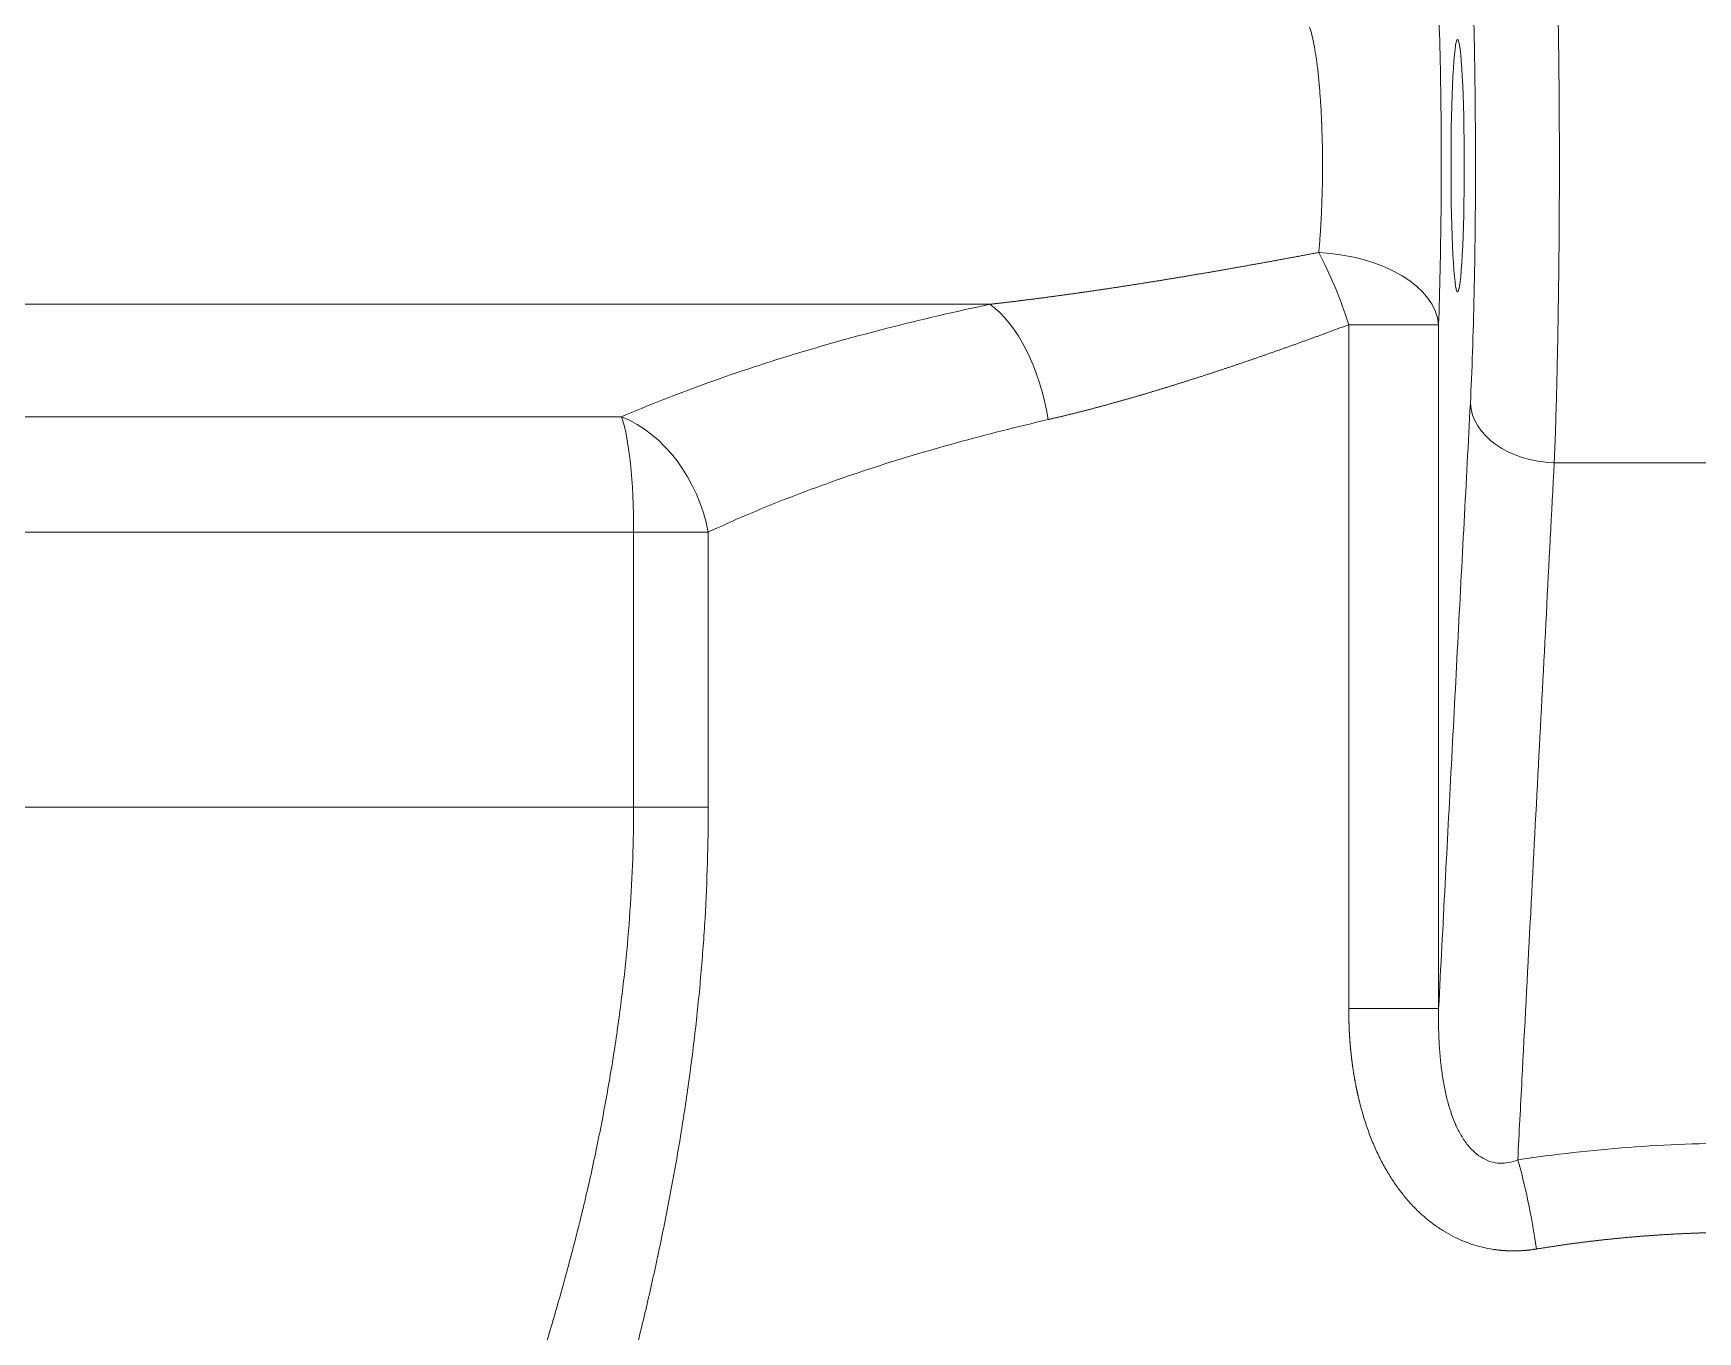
# Model space of a CAD drawing. Header units: millimetres. Extents: x 4664 to 8864, y -38 to 2932.
# Drawn here: x 8232.41 to 8249.65, y 1702.1 to 1715.55 of the extents above; entities that cross this region are included whole.
import ezdxf

# ---------------------------------------------------------------- set-up
doc = ezdxf.new("R2010")
doc.units = ezdxf.units.MM

msp = doc.modelspace()

# ---------------------------------------------------------------- linework, layer by layer
at = {"lineweight": 5}
for p, q in [((8242.314, 1712.744), (8190.219, 1712.744)), ((8246.033, 1712.533), (8246.964, 1712.533)), ((8246.033, 1712.533), (8246.033, 1705.448)), ((8246.964, 1705.448), (8246.964, 1712.533)), ((8177.731, 1711.579), (8238.5, 1711.579)), ((8177.204, 1710.384), (8239.398, 1710.384)), ((8238.625, 1710.384), (8238.625, 1707.535)), ((8239.398, 1707.535), (8239.398, 1710.384)), ((8177.204, 1707.535), (8239.398, 1707.535)), ((8246.033, 1705.448), (8246.964, 1705.448))]:
    msp.add_line(p, q, dxfattribs=at)
at = {"lineweight": 5, "extrusion": (0, 0, -1)}
msp.add_ellipse((8247.161, 1714.181), major_axis=(0, 1.306), ratio=0.052408, dxfattribs=at)
for centre, major_axis, ratio, start_param, end_param in [((8245.66, 1712.533), (0.424, -1.235), 0.271308, 4.157925, 4.805196), ((8245.66, 1712.533), (1.305, -0.048), 0.574398, 4.73863, 6.219206), ((8242.26, 1711.55), (0.269, -1.278), 0.496345, 3.622753, 4.816675), ((8248.162, 1711.718), (0.869, -0.046), 0.706622, 1.533781, 3.067562), ((8238.416, 1710.384), (0, -1.306), 0.160054, 3.557424, 4.712389), ((8238.416, 1710.384), (0.512, -1.201), 0.723925, 3.757856, 5.011928), ((8247.784, 1702.957), (-0.194, 1.291), 0.147239, 0.796479, 1.592958)]:
    msp.add_ellipse(centre, major_axis=major_axis, ratio=ratio, start_param=start_param, end_param=end_param, dxfattribs=at)
at = {"lineweight": 5}
for points, knots in [([(8248.162, 1711.103), (8248.164, 1711.156), (8248.166, 1711.21), (8248.171, 1711.322), (8248.173, 1711.38), (8248.177, 1711.497), (8248.178, 1711.556), (8248.182, 1711.678), (8248.184, 1711.74), (8248.187, 1711.865), (8248.189, 1711.929), (8248.192, 1712.058), (8248.193, 1712.123), (8248.196, 1712.255), (8248.197, 1712.322), (8248.2, 1712.455), (8248.201, 1712.523), (8248.203, 1712.658), (8248.204, 1712.725), (8248.206, 1712.861), (8248.207, 1712.929), (8248.209, 1713.065), (8248.21, 1713.133), (8248.211, 1713.268), (8248.212, 1713.336), (8248.213, 1713.47), (8248.213, 1713.536), (8248.214, 1713.669), (8248.214, 1713.735), (8248.215, 1713.865), (8248.215, 1713.929), (8248.215, 1714.025), (8248.215, 1714.073), (8248.216, 1714.128), (8248.216, 1714.155), (8248.216, 1714.167), (8248.216, 1714.174), (8248.216, 1714.178), (8248.216, 1714.244), (8248.215, 1714.307), (8248.215, 1714.435), (8248.215, 1714.499), (8248.214, 1714.629), (8248.214, 1714.695), (8248.213, 1714.827), (8248.213, 1714.894), (8248.212, 1715.028), (8248.211, 1715.095), (8248.21, 1715.231), (8248.209, 1715.298), (8248.207, 1715.434), (8248.206, 1715.502), (8248.204, 1715.638), (8248.203, 1715.705), (8248.201, 1715.84), (8248.2, 1715.907), (8248.197, 1716.041), (8248.196, 1716.107), (8248.193, 1716.239), (8248.192, 1716.304), (8248.189, 1716.433), (8248.187, 1716.497), (8248.184, 1716.622), (8248.182, 1716.684), (8248.178, 1716.805), (8248.177, 1716.865), (8248.173, 1716.982), (8248.171, 1717.039), (8248.166, 1717.151), (8248.164, 1717.206), (8248.162, 1717.259)], [0, 0, 0, 0, 0.03125, 0.03125, 0.0625, 0.0625, 0.09375, 0.09375, 0.125, 0.125, 0.15625, 0.15625, 0.1875, 0.1875, 0.21875, 0.21875, 0.25, 0.25, 0.28125, 0.28125, 0.3125, 0.3125, 0.34375, 0.34375, 0.375, 0.375, 0.40625, 0.40625, 0.4375, 0.4375, 0.46875, 0.46875, 0.484375, 0.492188, 0.496094, 0.498047, 0.498047, 0.5, 0.5, 0.53125, 0.53125, 0.5625, 0.5625, 0.59375, 0.59375, 0.625, 0.625, 0.65625, 0.65625, 0.6875, 0.6875, 0.71875, 0.71875, 0.75, 0.75, 0.78125, 0.78125, 0.8125, 0.8125, 0.84375, 0.84375, 0.875, 0.875, 0.90625, 0.90625, 0.9375, 0.9375, 0.96875, 0.96875, 1, 1, 1, 1]), ([(8246.964, 1712.533), (8246.977, 1712.883), (8246.985, 1713.281), (8246.991, 1713.911), (8246.992, 1714.121), (8246.991, 1714.543), (8246.989, 1714.756), (8246.98, 1715.365), (8246.969, 1715.748), (8246.947, 1716.225), (8246.939, 1716.371), (8246.921, 1716.62), (8246.911, 1716.726), (8246.901, 1716.812)], [0, 0, 0, 0, 0.25, 0.25, 0.375, 0.375, 0.5, 0.5, 0.75, 0.75, 0.875, 0.875, 1, 1, 1, 1]), ([(8247.293, 1716.643), (8247.301, 1716.481), (8247.309, 1716.305), (8247.322, 1715.928), (8247.328, 1715.724), (8247.337, 1715.303), (8247.34, 1715.086), (8247.345, 1714.64), (8247.346, 1714.409), (8247.346, 1713.728), (8247.341, 1713.27), (8247.323, 1712.432), (8247.31, 1712.043), (8247.293, 1711.718)], [0, 0, 0, 0, 0.125, 0.125, 0.25, 0.25, 0.375, 0.375, 0.5, 0.5, 0.75, 0.75, 1, 1, 1, 1]), ([(8245.628, 1715.617), (8245.636, 1715.592), (8245.644, 1715.564), (8245.659, 1715.504), (8245.666, 1715.471), (8245.679, 1715.403), (8245.685, 1715.366), (8245.694, 1715.31), (8245.697, 1715.291), (8245.701, 1715.262), (8245.703, 1715.247), (8245.705, 1715.23), (8245.706, 1715.221), (8245.706, 1715.217), (8245.707, 1715.215), (8245.707, 1715.214), (8245.707, 1715.213), (8245.707, 1715.213), (8245.707, 1715.213), (8245.707, 1715.213), (8245.707, 1715.213), (8245.707, 1715.213), (8245.713, 1715.168), (8245.718, 1715.121), (8245.727, 1715.025), (8245.731, 1714.975), (8245.739, 1714.873), (8245.743, 1714.821), (8245.747, 1714.742), (8245.748, 1714.716), (8245.75, 1714.676), (8245.751, 1714.656), (8245.752, 1714.632), (8245.753, 1714.621), (8245.753, 1714.615), (8245.753, 1714.612), (8245.753, 1714.61), (8245.753, 1714.61), (8245.753, 1714.609), (8245.753, 1714.609), (8245.755, 1714.554), (8245.757, 1714.499), (8245.76, 1714.386), (8245.761, 1714.329), (8245.761, 1714.214), (8245.761, 1714.157), (8245.761, 1714.041), (8245.76, 1713.984), (8245.757, 1713.869), (8245.755, 1713.813), (8245.751, 1713.7), (8245.748, 1713.645), (8245.742, 1713.536), (8245.739, 1713.483), (8245.731, 1713.38), (8245.727, 1713.33), (8245.722, 1713.281)], [0, 0, 0, 0, 0.0625, 0.0625, 0.125, 0.125, 0.1875, 0.1875, 0.21875, 0.21875, 0.234375, 0.242187, 0.246094, 0.248047, 0.249023, 0.249512, 0.249756, 0.249878, 0.249939, 0.249969, 0.249969, 0.25, 0.25, 0.3125, 0.3125, 0.375, 0.375, 0.4375, 0.4375, 0.46875, 0.46875, 0.484375, 0.492187, 0.496094, 0.498047, 0.499023, 0.499512, 0.499756, 0.499756, 0.5, 0.5, 0.5625, 0.5625, 0.625, 0.625, 0.6875, 0.6875, 0.75, 0.75, 0.8125, 0.8125, 0.875, 0.875, 0.9375, 0.9375, 1, 1, 1, 1]), ([(8245.722, 1713.281), (8245.714, 1713.28), (8245.7, 1713.277), (8245.678, 1713.273), (8245.656, 1713.269), (8245.634, 1713.265), (8245.613, 1713.261), (8245.591, 1713.257), (8245.569, 1713.253), (8245.548, 1713.248), (8245.526, 1713.244), (8245.504, 1713.24), (8245.483, 1713.236), (8245.461, 1713.232), (8245.44, 1713.228), (8245.419, 1713.224), (8245.397, 1713.221), (8245.376, 1713.217), (8245.355, 1713.213), (8245.333, 1713.209), (8245.312, 1713.205), (8245.291, 1713.201), (8245.27, 1713.197), (8245.249, 1713.193), (8245.228, 1713.189), (8245.207, 1713.186), (8245.186, 1713.182), (8245.165, 1713.178), (8245.144, 1713.174), (8245.123, 1713.17), (8245.102, 1713.167), (8245.081, 1713.163), (8245.06, 1713.159), (8245.04, 1713.155), (8245.019, 1713.152), (8244.998, 1713.148), (8244.978, 1713.144), (8244.957, 1713.141), (8244.936, 1713.137), (8244.916, 1713.133), (8244.895, 1713.13), (8244.875, 1713.126), (8244.855, 1713.123), (8244.834, 1713.119), (8244.814, 1713.115), (8244.794, 1713.112), (8244.773, 1713.108), (8244.753, 1713.105), (8244.733, 1713.101), (8244.713, 1713.098), (8244.693, 1713.094), (8244.673, 1713.091), (8244.653, 1713.087), (8244.632, 1713.084), (8244.613, 1713.08), (8244.593, 1713.077), (8244.573, 1713.073), (8244.553, 1713.07), (8244.533, 1713.067), (8244.513, 1713.063), (8244.494, 1713.06), (8244.474, 1713.057), (8244.454, 1713.053), (8244.435, 1713.05), (8244.415, 1713.047), (8244.395, 1713.043), (8244.376, 1713.04), (8244.356, 1713.037), (8244.337, 1713.033), (8244.317, 1713.03), (8244.298, 1713.027), (8244.279, 1713.024), (8244.259, 1713.021), (8244.24, 1713.017), (8244.221, 1713.014), (8244.202, 1713.011), (8244.183, 1713.008), (8244.164, 1713.005), (8244.144, 1713.002), (8244.125, 1712.999), (8244.106, 1712.995), (8244.087, 1712.992), (8244.068, 1712.989), (8244.05, 1712.986), (8244.031, 1712.983), (8244.012, 1712.98), (8243.993, 1712.977), (8243.974, 1712.974), (8243.956, 1712.971), (8243.937, 1712.968), (8243.918, 1712.965), (8243.9, 1712.962), (8243.881, 1712.959), (8243.863, 1712.956), (8243.844, 1712.954), (8243.826, 1712.951), (8243.807, 1712.948), (8243.789, 1712.945), (8243.771, 1712.942), (8243.752, 1712.939), (8243.734, 1712.936), (8243.716, 1712.934), (8243.698, 1712.931), (8243.679, 1712.928), (8243.661, 1712.925), (8243.643, 1712.922), (8243.625, 1712.92), (8243.607, 1712.917), (8243.589, 1712.914), (8243.571, 1712.912), (8243.553, 1712.909), (8243.535, 1712.906), (8243.518, 1712.904), (8243.5, 1712.901), (8243.482, 1712.898), (8243.464, 1712.896), (8243.447, 1712.893), (8243.429, 1712.89), (8243.411, 1712.888), (8243.394, 1712.885), (8243.376, 1712.883), (8243.359, 1712.88), (8243.341, 1712.878), (8243.324, 1712.875), (8243.307, 1712.873), (8243.289, 1712.87), (8243.272, 1712.868), (8243.255, 1712.865), (8243.237, 1712.863), (8243.22, 1712.86), (8243.203, 1712.858), (8243.186, 1712.855), (8243.169, 1712.853), (8243.152, 1712.851), (8243.135, 1712.848), (8243.118, 1712.846), (8243.101, 1712.844), (8243.084, 1712.841), (8243.067, 1712.839), (8243.05, 1712.837), (8243.033, 1712.834), (8243.016, 1712.832), (8243, 1712.83), (8242.983, 1712.827), (8242.966, 1712.825), (8242.95, 1712.823), (8242.933, 1712.821), (8242.917, 1712.819), (8242.9, 1712.816), (8242.884, 1712.814), (8242.867, 1712.812), (8242.851, 1712.81), (8242.834, 1712.808), (8242.818, 1712.806), (8242.802, 1712.803), (8242.786, 1712.801), (8242.769, 1712.799), (8242.753, 1712.797), (8242.737, 1712.795), (8242.721, 1712.793), (8242.705, 1712.791), (8242.689, 1712.789), (8242.673, 1712.787), (8242.657, 1712.785), (8242.641, 1712.783), (8242.625, 1712.781), (8242.609, 1712.779), (8242.593, 1712.777), (8242.577, 1712.775), (8242.562, 1712.773), (8242.546, 1712.771), (8242.53, 1712.769), (8242.515, 1712.768), (8242.499, 1712.766), (8242.483, 1712.764), (8242.468, 1712.762), (8242.452, 1712.76), (8242.437, 1712.758), (8242.421, 1712.757), (8242.406, 1712.755), (8242.391, 1712.753), (8242.375, 1712.751), (8242.36, 1712.749), (8242.345, 1712.748), (8242.33, 1712.746), (8242.32, 1712.745), (8242.314, 1712.744)], [0, 0, 0, 0, 0.006336, 0.012661, 0.018977, 0.025284, 0.03158, 0.037866, 0.044142, 0.050409, 0.056666, 0.062913, 0.06915, 0.075377, 0.081594, 0.087801, 0.093999, 0.100186, 0.106364, 0.112532, 0.11869, 0.124838, 0.130976, 0.137105, 0.143223, 0.149332, 0.155431, 0.16152, 0.167599, 0.173668, 0.179727, 0.185777, 0.191816, 0.197846, 0.203866, 0.209876, 0.215876, 0.221866, 0.227847, 0.233817, 0.239778, 0.245729, 0.25167, 0.257601, 0.263522, 0.269433, 0.275335, 0.281226, 0.287108, 0.29298, 0.298842, 0.304694, 0.310536, 0.316369, 0.322192, 0.328004, 0.333807, 0.3396, 0.345383, 0.351157, 0.35692, 0.362674, 0.368417, 0.374151, 0.379875, 0.38559, 0.391294, 0.396988, 0.402673, 0.408348, 0.414013, 0.419668, 0.425313, 0.430949, 0.436574, 0.44219, 0.447796, 0.453392, 0.458978, 0.464554, 0.470121, 0.475677, 0.481224, 0.486761, 0.492288, 0.497806, 0.503313, 0.508811, 0.514298, 0.519776, 0.525244, 0.530703, 0.536151, 0.54159, 0.547018, 0.552437, 0.557846, 0.563246, 0.568635, 0.574015, 0.579385, 0.584744, 0.590095, 0.595435, 0.600765, 0.606086, 0.611397, 0.616698, 0.621989, 0.62727, 0.632542, 0.637804, 0.643056, 0.648298, 0.65353, 0.658753, 0.663965, 0.669168, 0.674361, 0.679544, 0.684718, 0.689881, 0.695035, 0.700179, 0.705313, 0.710438, 0.715552, 0.720657, 0.725752, 0.730837, 0.735913, 0.740978, 0.746034, 0.75108, 0.756116, 0.761143, 0.766159, 0.771166, 0.776163, 0.78115, 0.786128, 0.791095, 0.796053, 0.801001, 0.80594, 0.810868, 0.815787, 0.820696, 0.825595, 0.830484, 0.835364, 0.840234, 0.845094, 0.849944, 0.854785, 0.859615, 0.864436, 0.869248, 0.874049, 0.878841, 0.883623, 0.888395, 0.893157, 0.89791, 0.902653, 0.907386, 0.912109, 0.916823, 0.921526, 0.926221, 0.930905, 0.935579, 0.940244, 0.944899, 0.949545, 0.95418, 0.958806, 0.963422, 0.968028, 0.972625, 0.977212, 0.981789, 0.986356, 0.990914, 0.995462, 1, 1, 1, 1]), ([(8242.314, 1712.744), (8241.954, 1712.668), (8241.603, 1712.586), (8240.924, 1712.412), (8240.594, 1712.32), (8239.958, 1712.126), (8239.65, 1712.024), (8239.058, 1711.809), (8238.773, 1711.697), (8238.5, 1711.579)], [0, 0, 0, 0, 0.25, 0.25, 0.5, 0.5, 0.75, 0.75, 1, 1, 1, 1]), ([(8242.919, 1711.55), (8242.923, 1711.551), (8242.932, 1711.553), (8242.944, 1711.555), (8242.957, 1711.558), (8242.97, 1711.562), (8242.983, 1711.565), (8242.996, 1711.568), (8243.009, 1711.571), (8243.022, 1711.574), (8243.035, 1711.577), (8243.048, 1711.58), (8243.061, 1711.583), (8243.074, 1711.586), (8243.088, 1711.59), (8243.101, 1711.593), (8243.114, 1711.596), (8243.127, 1711.599), (8243.14, 1711.603), (8243.154, 1711.606), (8243.167, 1711.609), (8243.18, 1711.613), (8243.194, 1711.616), (8243.207, 1711.619), (8243.221, 1711.623), (8243.234, 1711.626), (8243.248, 1711.629), (8243.261, 1711.633), (8243.275, 1711.636), (8243.288, 1711.64), (8243.302, 1711.643), (8243.315, 1711.647), (8243.329, 1711.651), (8243.343, 1711.654), (8243.356, 1711.658), (8243.37, 1711.661), (8243.384, 1711.665), (8243.398, 1711.669), (8243.411, 1711.672), (8243.425, 1711.676), (8243.439, 1711.68), (8243.453, 1711.683), (8243.467, 1711.687), (8243.481, 1711.691), (8243.495, 1711.695), (8243.509, 1711.698), (8243.523, 1711.702), (8243.537, 1711.706), (8243.551, 1711.71), (8243.565, 1711.714), (8243.579, 1711.718), (8243.593, 1711.722), (8243.607, 1711.726), (8243.622, 1711.73), (8243.636, 1711.734), (8243.65, 1711.738), (8243.665, 1711.742), (8243.679, 1711.746), (8243.693, 1711.75), (8243.708, 1711.754), (8243.722, 1711.758), (8243.736, 1711.762), (8243.751, 1711.766), (8243.765, 1711.77), (8243.78, 1711.775), (8243.794, 1711.779), (8243.809, 1711.783), (8243.824, 1711.787), (8243.838, 1711.791), (8243.853, 1711.796), (8243.868, 1711.8), (8243.882, 1711.804), (8243.897, 1711.809), (8243.912, 1711.813), (8243.927, 1711.817), (8243.941, 1711.822), (8243.956, 1711.826), (8243.971, 1711.831), (8243.986, 1711.835), (8244.001, 1711.84), (8244.016, 1711.844), (8244.031, 1711.849), (8244.046, 1711.853), (8244.061, 1711.858), (8244.076, 1711.862), (8244.091, 1711.867), (8244.106, 1711.871), (8244.121, 1711.876), (8244.136, 1711.881), (8244.152, 1711.885), (8244.167, 1711.89), (8244.182, 1711.895), (8244.197, 1711.9), (8244.213, 1711.904), (8244.228, 1711.909), (8244.244, 1711.914), (8244.259, 1711.919), (8244.274, 1711.924), (8244.29, 1711.928), (8244.305, 1711.933), (8244.321, 1711.938), (8244.336, 1711.943), (8244.352, 1711.948), (8244.368, 1711.953), (8244.383, 1711.958), (8244.399, 1711.963), (8244.414, 1711.968), (8244.43, 1711.973), (8244.446, 1711.978), (8244.462, 1711.983), (8244.477, 1711.988), (8244.493, 1711.993), (8244.509, 1711.998), (8244.525, 1712.003), (8244.541, 1712.009), (8244.557, 1712.014), (8244.573, 1712.019), (8244.589, 1712.024), (8244.605, 1712.029), (8244.621, 1712.035), (8244.637, 1712.04), (8244.653, 1712.045), (8244.669, 1712.051), (8244.685, 1712.056), (8244.702, 1712.061), (8244.718, 1712.067), (8244.734, 1712.072), (8244.75, 1712.078), (8244.767, 1712.083), (8244.783, 1712.088), (8244.799, 1712.094), (8244.816, 1712.099), (8244.832, 1712.105), (8244.849, 1712.11), (8244.865, 1712.116), (8244.881, 1712.122), (8244.898, 1712.127), (8244.915, 1712.133), (8244.931, 1712.138), (8244.948, 1712.144), (8244.964, 1712.15), (8244.981, 1712.155), (8244.998, 1712.161), (8245.015, 1712.167), (8245.031, 1712.173), (8245.048, 1712.178), (8245.065, 1712.184), (8245.082, 1712.19), (8245.099, 1712.196), (8245.115, 1712.202), (8245.132, 1712.208), (8245.149, 1712.213), (8245.166, 1712.219), (8245.183, 1712.225), (8245.2, 1712.231), (8245.217, 1712.237), (8245.234, 1712.243), (8245.252, 1712.249), (8245.269, 1712.255), (8245.286, 1712.261), (8245.303, 1712.267), (8245.32, 1712.273), (8245.338, 1712.28), (8245.355, 1712.286), (8245.372, 1712.292), (8245.39, 1712.298), (8245.407, 1712.304), (8245.424, 1712.31), (8245.442, 1712.317), (8245.459, 1712.323), (8245.477, 1712.329), (8245.494, 1712.335), (8245.512, 1712.342), (8245.529, 1712.348), (8245.547, 1712.354), (8245.565, 1712.361), (8245.582, 1712.367), (8245.6, 1712.374), (8245.618, 1712.38), (8245.635, 1712.386), (8245.653, 1712.393), (8245.671, 1712.399), (8245.689, 1712.406), (8245.707, 1712.412), (8245.725, 1712.419), (8245.742, 1712.425), (8245.76, 1712.432), (8245.778, 1712.439), (8245.796, 1712.445), (8245.814, 1712.452), (8245.832, 1712.459), (8245.851, 1712.465), (8245.869, 1712.472), (8245.887, 1712.479), (8245.905, 1712.485), (8245.923, 1712.492), (8245.941, 1712.499), (8245.96, 1712.506), (8245.978, 1712.512), (8245.996, 1712.519), (8246.015, 1712.526), (8246.027, 1712.531), (8246.033, 1712.533)], [0, 0, 0, 0, 0.004275, 0.008557, 0.012846, 0.017142, 0.021445, 0.025755, 0.030072, 0.034397, 0.038728, 0.043067, 0.047412, 0.051765, 0.056125, 0.060492, 0.064866, 0.069247, 0.073636, 0.078031, 0.082434, 0.086844, 0.091261, 0.095685, 0.100116, 0.104554, 0.109, 0.113452, 0.117912, 0.122379, 0.126854, 0.131335, 0.135823, 0.140319, 0.144822, 0.149332, 0.153849, 0.158374, 0.162906, 0.167445, 0.171991, 0.176544, 0.181105, 0.185672, 0.190247, 0.194829, 0.199419, 0.204016, 0.208619, 0.213231, 0.217849, 0.222475, 0.227107, 0.231748, 0.236395, 0.24105, 0.245711, 0.250381, 0.255057, 0.259741, 0.264432, 0.26913, 0.273836, 0.278548, 0.283268, 0.287996, 0.292731, 0.297473, 0.302222, 0.306978, 0.311742, 0.316514, 0.321292, 0.326078, 0.330871, 0.335672, 0.340479, 0.345295, 0.350117, 0.354947, 0.359784, 0.364628, 0.36948, 0.374339, 0.379206, 0.38408, 0.388961, 0.39385, 0.398745, 0.403649, 0.408559, 0.413477, 0.418403, 0.423336, 0.428276, 0.433223, 0.438178, 0.44314, 0.44811, 0.453087, 0.458072, 0.463063, 0.468063, 0.473069, 0.478083, 0.483105, 0.488134, 0.49317, 0.498214, 0.503265, 0.508323, 0.513389, 0.518463, 0.523543, 0.528632, 0.533727, 0.53883, 0.543941, 0.549059, 0.554184, 0.559317, 0.564457, 0.569605, 0.57476, 0.579923, 0.585093, 0.59027, 0.595455, 0.600648, 0.605848, 0.611055, 0.61627, 0.621492, 0.626722, 0.631959, 0.637204, 0.642456, 0.647716, 0.652983, 0.658258, 0.66354, 0.66883, 0.674127, 0.679432, 0.684744, 0.690064, 0.695391, 0.700725, 0.706068, 0.711417, 0.716774, 0.722139, 0.727511, 0.732891, 0.738278, 0.743673, 0.749076, 0.754485, 0.759903, 0.765328, 0.77076, 0.7762, 0.781648, 0.787103, 0.792565, 0.798035, 0.803513, 0.808998, 0.814491, 0.819991, 0.825499, 0.831015, 0.836538, 0.842068, 0.847606, 0.853152, 0.858705, 0.864266, 0.869834, 0.87541, 0.880994, 0.886585, 0.892184, 0.89779, 0.903404, 0.909025, 0.914654, 0.920291, 0.925935, 0.931586, 0.937246, 0.942913, 0.948587, 0.954269, 0.959959, 0.965656, 0.971361, 0.977074, 0.982794, 0.988522, 0.994257, 1, 1, 1, 1]), ([(8247.293, 1711.718), (8247.271, 1711.308), (8247.25, 1710.898), (8247.184, 1709.649), (8247.14, 1708.809), (8247.075, 1707.56), (8247.053, 1707.15), (8247.009, 1706.309), (8246.987, 1705.878), (8246.964, 1705.448)], [0, 0, 0, 0, 0.196221, 0.196221, 0.597749, 0.597749, 0.793971, 0.793971, 1, 1, 1, 1]), ([(8239.398, 1710.384), (8239.655, 1710.504), (8239.924, 1710.619), (8240.479, 1710.836), (8240.766, 1710.939), (8241.356, 1711.133), (8241.66, 1711.224), (8242.28, 1711.395), (8242.596, 1711.475), (8242.919, 1711.55)], [0, 0, 0, 0, 0.25, 0.25, 0.5, 0.5, 0.75, 0.75, 1, 1, 1, 1]), ([(8247.784, 1703.881), (8247.798, 1704.157), (8247.813, 1704.433), (8247.884, 1705.796), (8247.941, 1706.883), (8248.053, 1709.014), (8248.107, 1710.058), (8248.162, 1711.103)], [0, 0, 0, 0, 0.114698, 0.114698, 0.566236, 0.566236, 1, 1, 1, 1]), ([(8238.625, 1707.535), (8238.625, 1707.358), (8238.618, 1707.001), (8238.59, 1706.459), (8238.543, 1705.91), (8238.477, 1705.356), (8238.392, 1704.796), (8238.29, 1704.232), (8238.21, 1703.853), (8238.146, 1703.568), (8238.112, 1703.425), (8238.072, 1703.259), (8238.051, 1703.175), (8238.04, 1703.134), (8238.035, 1703.113), (8238.032, 1703.102), (8238.031, 1703.097), (8238.03, 1703.095), (8238.03, 1703.093), (8238.03, 1703.093), (8238.03, 1703.092), (8238.03, 1703.092), (8238.03, 1703.092), (8238.03, 1703.092), (8238.03, 1703.092), (8237.988, 1702.928), (8237.944, 1702.762), (8237.851, 1702.427), (8237.802, 1702.257), (8237.7, 1701.915), (8237.647, 1701.742), (8237.564, 1701.481), (8237.522, 1701.35), (8237.472, 1701.196), (8237.446, 1701.119), (8237.433, 1701.08), (8237.427, 1701.061), (8237.424, 1701.051), (8237.422, 1701.046), (8237.421, 1701.044), (8237.421, 1701.043), (8237.421, 1701.042), (8237.42, 1701.042), (8237.42, 1701.042), (8237.42, 1701.042), (8237.42, 1701.041), (8237.42, 1701.041), (8237.42, 1701.041), (8237.374, 1700.902), (8237.324, 1700.758), (8237.22, 1700.459), (8237.166, 1700.305), (8237.052, 1699.987), (8236.992, 1699.824), (8236.9, 1699.573), (8236.868, 1699.488), (8236.82, 1699.359), (8236.796, 1699.294), (8236.768, 1699.218), (8236.753, 1699.18), (8236.746, 1699.16), (8236.742, 1699.151), (8236.741, 1699.146), (8236.74, 1699.144), (8236.739, 1699.142), (8236.739, 1699.142), (8236.739, 1699.142), (8236.739, 1699.141), (8236.739, 1699.141), (8236.739, 1699.141), (8236.739, 1699.141), (8236.739, 1699.141), (8236.721, 1699.095), (8236.683, 1698.994), (8236.618, 1698.823), (8236.545, 1698.63), (8236.49, 1698.487), (8236.433, 1698.338), (8236.404, 1698.261), (8236.342, 1698.099), (8236.31, 1698.014), (8236.243, 1697.84), (8236.209, 1697.75), (8236.155, 1697.61), (8236.137, 1697.562), (8236.11, 1697.49), (8236.096, 1697.454), (8236.08, 1697.411), (8236.072, 1697.39), (8236.068, 1697.379), (8236.066, 1697.373), (8236.064, 1697.371), (8236.064, 1697.369), (8236.064, 1697.369), (8236.064, 1697.368), (8236.064, 1697.368), (8236.063, 1697.368), (8236.063, 1697.368), (8236.063, 1697.368), (8236.029, 1697.277), (8235.963, 1697.101), (8235.871, 1696.856), (8235.787, 1696.629), (8235.71, 1696.419), (8235.64, 1696.226), (8235.576, 1696.05), (8235.539, 1695.943), (8235.512, 1695.866), (8235.499, 1695.829), (8235.484, 1695.787), (8235.477, 1695.767), (8235.474, 1695.757), (8235.472, 1695.752), (8235.471, 1695.749), (8235.471, 1695.748), (8235.47, 1695.747), (8235.47, 1695.747), (8235.47, 1695.747), (8235.47, 1695.747), (8235.47, 1695.747), (8235.47, 1695.747), (8235.47, 1695.747), (8235.47, 1695.747), (8235.417, 1695.594), (8235.368, 1695.446), (8235.275, 1695.16), (8235.232, 1695.022), (8235.151, 1694.756), (8235.114, 1694.627), (8235.045, 1694.38), (8235.013, 1694.26), (8234.955, 1694.03), (8234.928, 1693.92), (8234.881, 1693.707), (8234.86, 1693.604), (8234.822, 1693.408), (8234.806, 1693.313), (8234.778, 1693.132), (8234.766, 1693.045), (8234.757, 1692.962)], [0, 0, 0, 0, 0.03125, 0.0625, 0.09375, 0.125, 0.15625, 0.1875, 0.21875, 0.21875, 0.234375, 0.242188, 0.246094, 0.248047, 0.249023, 0.249512, 0.249756, 0.249878, 0.249939, 0.249969, 0.249985, 0.249992, 0.249996, 0.249996, 0.25, 0.25, 0.28125, 0.28125, 0.3125, 0.3125, 0.34375, 0.34375, 0.359375, 0.367188, 0.371094, 0.373047, 0.374023, 0.374512, 0.374756, 0.374878, 0.374939, 0.374969, 0.374985, 0.374992, 0.374996, 0.374998, 0.374998, 0.375, 0.375, 0.40625, 0.40625, 0.4375, 0.4375, 0.46875, 0.46875, 0.484375, 0.484375, 0.492188, 0.496094, 0.498047, 0.499023, 0.499512, 0.499756, 0.499878, 0.499939, 0.499969, 0.499985, 0.499992, 0.499996, 0.499998, 0.499998, 0.5, 0.5, 0.515625, 0.53125, 0.546875, 0.5625, 0.5625, 0.578125, 0.578125, 0.59375, 0.59375, 0.609375, 0.609375, 0.617188, 0.617188, 0.621094, 0.623047, 0.624023, 0.624512, 0.624756, 0.624878, 0.624939, 0.624969, 0.624985, 0.624992, 0.624996, 0.624996, 0.625, 0.625, 0.640625, 0.65625, 0.671875, 0.6875, 0.703125, 0.71875, 0.734375, 0.734375, 0.742188, 0.746094, 0.748047, 0.749023, 0.749512, 0.749756, 0.749878, 0.749939, 0.749969, 0.749985, 0.749992, 0.749996, 0.749998, 0.749998, 0.75, 0.75, 0.78125, 0.78125, 0.8125, 0.8125, 0.84375, 0.84375, 0.875, 0.875, 0.90625, 0.90625, 0.9375, 0.9375, 0.96875, 0.96875, 1, 1, 1, 1]), ([(8235.889, 1691.869), (8235.906, 1692.086), (8235.933, 1692.313), (8236.006, 1692.786), (8236.052, 1693.033), (8236.162, 1693.546), (8236.225, 1693.812), (8236.332, 1694.226), (8236.369, 1694.367), (8236.428, 1694.582), (8236.459, 1694.69), (8236.495, 1694.818), (8236.514, 1694.882), (8236.523, 1694.915), (8236.528, 1694.931), (8236.53, 1694.939), (8236.531, 1694.943), (8236.532, 1694.945), (8236.532, 1694.946), (8236.532, 1694.947), (8236.532, 1694.947), (8236.532, 1694.947), (8236.574, 1695.092), (8236.661, 1695.384), (8236.798, 1695.829), (8236.941, 1696.281), (8237.039, 1696.588), (8237.188, 1697.051), (8237.29, 1697.365), (8237.445, 1697.843), (8237.497, 1698.004), (8237.575, 1698.246), (8237.614, 1698.368), (8237.66, 1698.511), (8237.683, 1698.583), (8237.695, 1698.618), (8237.7, 1698.636), (8237.703, 1698.645), (8237.705, 1698.65), (8237.705, 1698.652), (8237.706, 1698.653), (8237.706, 1698.654), (8237.706, 1698.654), (8237.706, 1698.654), (8237.706, 1698.654), (8237.706, 1698.654), (8237.762, 1698.831), (8237.818, 1699.007), (8237.928, 1699.359), (8237.983, 1699.536), (8238.09, 1699.888), (8238.143, 1700.065), (8238.246, 1700.417), (8238.297, 1700.594), (8238.396, 1700.946), (8238.493, 1701.299), (8238.63, 1701.828), (8238.716, 1702.181), (8238.778, 1702.445), (8238.808, 1702.578), (8238.842, 1702.732), (8238.859, 1702.809), (8238.867, 1702.848), (8238.871, 1702.867), (8238.873, 1702.877), (8238.874, 1702.881), (8238.875, 1702.884), (8238.875, 1702.885), (8238.875, 1702.886), (8238.875, 1702.886), (8238.875, 1702.886), (8238.875, 1702.886), (8238.875, 1702.886), (8238.875, 1702.886), (8238.917, 1703.082), (8238.957, 1703.278), (8239.032, 1703.668), (8239.102, 1704.059), (8239.192, 1704.642), (8239.266, 1705.224), (8239.325, 1705.804), (8239.367, 1706.383), (8239.392, 1706.96), (8239.398, 1707.343), (8239.398, 1707.535)], [0, 0, 0, 0, 0.0625, 0.0625, 0.125, 0.125, 0.1875, 0.1875, 0.21875, 0.21875, 0.234375, 0.242187, 0.246094, 0.248047, 0.249023, 0.249512, 0.249756, 0.249878, 0.249939, 0.249969, 0.249969, 0.25, 0.25, 0.28125, 0.3125, 0.34375, 0.375, 0.375, 0.4375, 0.4375, 0.46875, 0.46875, 0.484375, 0.492187, 0.496094, 0.498047, 0.499023, 0.499512, 0.499756, 0.499878, 0.499939, 0.499969, 0.499985, 0.499992, 0.499992, 0.5, 0.5, 0.53125, 0.53125, 0.5625, 0.5625, 0.59375, 0.59375, 0.625, 0.625, 0.65625, 0.6875, 0.71875, 0.71875, 0.734375, 0.742187, 0.746094, 0.748047, 0.749023, 0.749512, 0.749756, 0.749878, 0.749939, 0.749969, 0.749985, 0.749992, 0.749996, 0.749996, 0.75, 0.75, 0.78125, 0.78125, 0.8125, 0.84375, 0.875, 0.90625, 0.9375, 0.96875, 1, 1, 1, 1]), ([(8246.033, 1705.448), (8246.033, 1705.444), (8246.033, 1705.438), (8246.033, 1705.428), (8246.033, 1705.418), (8246.033, 1705.408), (8246.033, 1705.398), (8246.033, 1705.388), (8246.033, 1705.378), (8246.034, 1705.368), (8246.034, 1705.359), (8246.034, 1705.349), (8246.034, 1705.339), (8246.034, 1705.329), (8246.035, 1705.319), (8246.035, 1705.309), (8246.035, 1705.3), (8246.036, 1705.29), (8246.036, 1705.28), (8246.036, 1705.27), (8246.037, 1705.261), (8246.037, 1705.251), (8246.037, 1705.241), (8246.038, 1705.231), (8246.038, 1705.222), (8246.039, 1705.212), (8246.039, 1705.202), (8246.04, 1705.193), (8246.04, 1705.183), (8246.041, 1705.173), (8246.042, 1705.164), (8246.042, 1705.154), (8246.043, 1705.145), (8246.044, 1705.135), (8246.044, 1705.125), (8246.045, 1705.116), (8246.046, 1705.106), (8246.046, 1705.097), (8246.047, 1705.087), (8246.048, 1705.078), (8246.049, 1705.068), (8246.05, 1705.059), (8246.05, 1705.049), (8246.051, 1705.04), (8246.052, 1705.03), (8246.053, 1705.021), (8246.054, 1705.012), (8246.055, 1705.002), (8246.056, 1704.993), (8246.057, 1704.983), (8246.058, 1704.974), (8246.059, 1704.965), (8246.06, 1704.955), (8246.061, 1704.946), (8246.062, 1704.937), (8246.063, 1704.927), (8246.064, 1704.918), (8246.066, 1704.909), (8246.067, 1704.9), (8246.068, 1704.89), (8246.069, 1704.881), (8246.07, 1704.872), (8246.072, 1704.863), (8246.073, 1704.853), (8246.074, 1704.844), (8246.076, 1704.835), (8246.077, 1704.826), (8246.078, 1704.817), (8246.08, 1704.807), (8246.081, 1704.798), (8246.083, 1704.789), (8246.084, 1704.78), (8246.085, 1704.771), (8246.087, 1704.762), (8246.088, 1704.753), (8246.09, 1704.744), (8246.092, 1704.735), (8246.093, 1704.726), (8246.095, 1704.717), (8246.096, 1704.708), (8246.098, 1704.699), (8246.1, 1704.69), (8246.101, 1704.681), (8246.103, 1704.672), (8246.105, 1704.663), (8246.107, 1704.654), (8246.108, 1704.645), (8246.11, 1704.636), (8246.112, 1704.627), (8246.114, 1704.618), (8246.116, 1704.609), (8246.117, 1704.601), (8246.119, 1704.592), (8246.121, 1704.583), (8246.123, 1704.574), (8246.125, 1704.565), (8246.127, 1704.556), (8246.14, 1704.498), (8246.167, 1704.392), (8246.213, 1704.242), (8246.265, 1704.099), (8246.324, 1703.962), (8246.389, 1703.832), (8246.449, 1703.73), (8246.499, 1703.653), (8246.536, 1703.599), (8246.575, 1703.547), (8246.615, 1703.497), (8246.656, 1703.449), (8246.698, 1703.402), (8246.755, 1703.345), (8246.826, 1703.28), (8246.915, 1703.21), (8247.007, 1703.147), (8247.104, 1703.092), (8247.205, 1703.044), (8247.311, 1703.004), (8247.419, 1702.974), (8247.496, 1702.959), (8247.541, 1702.952), (8247.552, 1702.951), (8247.563, 1702.949), (8247.574, 1702.948), (8247.585, 1702.946), (8247.596, 1702.945), (8247.607, 1702.944), (8247.618, 1702.943), (8247.629, 1702.942), (8247.64, 1702.941), (8247.651, 1702.941), (8247.662, 1702.94), (8247.674, 1702.939), (8247.685, 1702.939), (8247.696, 1702.938), (8247.707, 1702.938), (8247.718, 1702.938), (8247.729, 1702.938), (8247.741, 1702.938), (8247.752, 1702.938), (8247.763, 1702.938), (8247.774, 1702.938), (8247.785, 1702.938), (8247.797, 1702.939), (8247.808, 1702.939), (8247.819, 1702.94), (8247.831, 1702.941), (8247.842, 1702.941), (8247.853, 1702.942), (8247.864, 1702.943), (8247.876, 1702.944), (8247.887, 1702.945), (8247.898, 1702.946), (8247.91, 1702.948), (8247.921, 1702.949), (8247.932, 1702.951), (8247.944, 1702.952), (8247.955, 1702.954), (8247.967, 1702.956), (8247.974, 1702.957), (8247.978, 1702.957)], [0, 0, 0, 0, 0.002734, 0.005464, 0.00819, 0.010914, 0.013634, 0.016351, 0.019064, 0.021774, 0.024481, 0.027184, 0.029884, 0.032581, 0.035275, 0.037966, 0.040653, 0.043337, 0.046018, 0.048695, 0.05137, 0.054041, 0.05671, 0.059375, 0.062037, 0.064696, 0.067352, 0.070004, 0.072654, 0.075301, 0.077945, 0.080585, 0.083223, 0.085858, 0.088489, 0.091118, 0.093744, 0.096367, 0.098987, 0.101604, 0.104219, 0.10683, 0.109439, 0.112044, 0.114647, 0.117247, 0.119845, 0.122439, 0.125031, 0.12762, 0.130207, 0.13279, 0.135371, 0.13795, 0.140525, 0.143098, 0.145669, 0.148237, 0.150802, 0.153364, 0.155924, 0.158482, 0.161037, 0.163589, 0.166139, 0.168687, 0.171231, 0.173774, 0.176314, 0.178852, 0.181387, 0.18392, 0.18645, 0.188978, 0.191504, 0.194028, 0.196549, 0.199068, 0.201584, 0.204099, 0.206611, 0.209121, 0.211628, 0.214134, 0.216637, 0.219138, 0.221638, 0.224134, 0.226629, 0.229122, 0.231613, 0.234101, 0.236588, 0.239072, 0.241555, 0.244036, 0.246514, 0.248991, 0.293374, 0.336496, 0.378478, 0.419449, 0.459548, 0.498924, 0.517392, 0.535621, 0.553632, 0.571443, 0.589075, 0.606549, 0.623887, 0.655929, 0.68738, 0.718402, 0.749161, 0.780831, 0.812191, 0.843445, 0.8748, 0.877904, 0.881007, 0.884109, 0.88721, 0.890311, 0.893411, 0.896511, 0.899612, 0.902712, 0.905813, 0.908915, 0.912017, 0.915121, 0.918225, 0.921331, 0.924439, 0.927549, 0.93066, 0.933774, 0.93689, 0.940008, 0.94313, 0.946254, 0.949381, 0.952512, 0.955646, 0.958784, 0.961926, 0.965072, 0.968223, 0.971377, 0.974537, 0.977701, 0.98087, 0.984044, 0.987224, 0.990409, 0.9936, 0.996797, 1, 1, 1, 1]), ([(8247.784, 1703.881), (8247.752, 1703.868), (8247.72, 1703.858), (8247.657, 1703.847), (8247.626, 1703.845), (8247.565, 1703.848), (8247.535, 1703.853), (8247.476, 1703.87), (8247.448, 1703.882), (8247.393, 1703.914), (8247.366, 1703.933), (8247.314, 1703.978), (8247.29, 1704.004), (8247.243, 1704.063), (8247.22, 1704.096), (8247.188, 1704.15), (8247.173, 1704.178), (8247.156, 1704.213), (8247.147, 1704.231), (8247.143, 1704.24), (8247.141, 1704.245), (8247.14, 1704.247), (8247.14, 1704.248), (8247.139, 1704.249), (8247.139, 1704.249), (8247.139, 1704.25), (8247.139, 1704.25), (8247.139, 1704.25), (8247.139, 1704.25), (8247.139, 1704.25), (8247.125, 1704.282), (8247.098, 1704.35), (8247.074, 1704.428), (8247.051, 1704.511), (8247.041, 1704.554), (8247.021, 1704.646), (8247.013, 1704.693), (8246.997, 1704.794), (8246.99, 1704.846), (8246.979, 1704.955), (8246.974, 1705.012), (8246.967, 1705.129), (8246.965, 1705.19), (8246.962, 1705.316), (8246.963, 1705.381), (8246.964, 1705.448)], [0, 0, 0, 0, 0.0625, 0.0625, 0.125, 0.125, 0.1875, 0.1875, 0.25, 0.25, 0.3125, 0.3125, 0.375, 0.375, 0.4375, 0.4375, 0.46875, 0.484375, 0.492187, 0.496094, 0.498047, 0.499023, 0.499512, 0.499756, 0.499878, 0.499939, 0.499969, 0.499985, 0.499985, 0.5, 0.5, 0.5625, 0.625, 0.625, 0.6875, 0.6875, 0.75, 0.75, 0.8125, 0.8125, 0.875, 0.875, 0.9375, 0.9375, 1, 1, 1, 1]), ([(8252.408, 1703.881), (8251.645, 1703.996), (8250.876, 1704.054), (8249.322, 1704.054), (8248.546, 1703.996), (8247.784, 1703.881)], [0, 0, 0, 0, 0.5, 0.5, 1, 1, 1, 1]), ([(8247.978, 1702.957), (8247.983, 1702.958), (8247.992, 1702.96), (8248.007, 1702.962), (8248.021, 1702.964), (8248.036, 1702.967), (8248.05, 1702.969), (8248.065, 1702.971), (8248.079, 1702.974), (8248.093, 1702.976), (8248.108, 1702.978), (8248.122, 1702.98), (8248.137, 1702.983), (8248.151, 1702.985), (8248.166, 1702.987), (8248.18, 1702.989), (8248.195, 1702.991), (8248.209, 1702.993), (8248.223, 1702.995), (8248.238, 1702.997), (8248.252, 1703), (8248.267, 1703.002), (8248.281, 1703.004), (8248.296, 1703.006), (8248.31, 1703.008), (8248.325, 1703.01), (8248.339, 1703.012), (8248.354, 1703.014), (8248.368, 1703.016), (8248.383, 1703.017), (8248.397, 1703.019), (8248.411, 1703.021), (8248.426, 1703.023), (8248.44, 1703.025), (8248.455, 1703.027), (8248.469, 1703.029), (8248.484, 1703.03), (8248.498, 1703.032), (8248.513, 1703.034), (8248.527, 1703.036), (8248.542, 1703.038), (8248.556, 1703.039), (8248.571, 1703.041), (8248.585, 1703.043), (8248.6, 1703.044), (8248.614, 1703.046), (8248.629, 1703.048), (8248.643, 1703.049), (8248.658, 1703.051), (8248.672, 1703.053), (8248.687, 1703.054), (8248.701, 1703.056), (8248.716, 1703.057), (8248.73, 1703.059), (8248.745, 1703.06), (8248.759, 1703.062), (8248.774, 1703.063), (8248.788, 1703.065), (8248.803, 1703.066), (8248.817, 1703.068), (8248.832, 1703.069), (8248.846, 1703.07), (8248.861, 1703.072), (8248.875, 1703.073), (8248.89, 1703.075), (8248.904, 1703.076), (8248.919, 1703.077), (8248.933, 1703.079), (8248.948, 1703.08), (8248.962, 1703.081), (8248.977, 1703.082), (8248.991, 1703.084), (8249.006, 1703.085), (8249.02, 1703.086), (8249.035, 1703.087), (8249.049, 1703.088), (8249.064, 1703.09), (8249.078, 1703.091), (8249.093, 1703.092), (8249.107, 1703.093), (8249.122, 1703.094), (8249.137, 1703.095), (8249.151, 1703.096), (8249.166, 1703.097), (8249.18, 1703.098), (8249.195, 1703.099), (8249.209, 1703.1), (8249.224, 1703.101), (8249.238, 1703.102), (8249.253, 1703.103), (8249.267, 1703.104), (8249.282, 1703.105), (8249.296, 1703.106), (8249.311, 1703.107), (8249.325, 1703.108), (8249.34, 1703.109), (8249.354, 1703.109), (8249.369, 1703.11), (8249.383, 1703.111), (8249.398, 1703.112), (8249.413, 1703.113), (8249.427, 1703.113), (8249.442, 1703.114), (8249.456, 1703.115), (8249.471, 1703.115), (8249.485, 1703.116), (8249.5, 1703.117), (8249.514, 1703.118), (8249.529, 1703.118), (8249.543, 1703.119), (8249.558, 1703.119), (8249.572, 1703.12), (8249.587, 1703.121), (8249.601, 1703.121), (8249.616, 1703.122), (8249.631, 1703.122), (8249.645, 1703.123), (8249.66, 1703.123), (8249.674, 1703.124), (8249.689, 1703.124), (8249.703, 1703.125), (8249.718, 1703.125), (8249.732, 1703.125), (8249.747, 1703.126), (8249.761, 1703.126), (8249.776, 1703.127), (8249.79, 1703.127), (8249.805, 1703.127), (8249.82, 1703.128), (8249.834, 1703.128), (8249.849, 1703.128), (8249.863, 1703.128), (8249.878, 1703.129), (8249.892, 1703.129), (8249.907, 1703.129), (8249.921, 1703.129), (8249.936, 1703.13), (8249.95, 1703.13), (8249.965, 1703.13), (8249.979, 1703.13), (8249.994, 1703.13), (8250.008, 1703.13), (8250.023, 1703.13), (8250.038, 1703.13), (8250.052, 1703.13), (8250.067, 1703.13), (8250.081, 1703.13), (8250.1, 1703.13), (8250.124, 1703.13), (8250.152, 1703.13), (8250.181, 1703.13), (8250.209, 1703.13), (8250.237, 1703.13), (8250.265, 1703.129), (8250.294, 1703.129), (8250.322, 1703.129), (8250.35, 1703.128), (8250.379, 1703.127), (8250.407, 1703.127), (8250.435, 1703.126), (8250.464, 1703.125), (8250.492, 1703.124), (8250.52, 1703.124), (8250.548, 1703.123), (8250.577, 1703.122), (8250.605, 1703.121), (8250.633, 1703.119), (8250.662, 1703.118), (8250.69, 1703.117), (8250.718, 1703.116), (8250.746, 1703.114), (8250.775, 1703.113), (8250.803, 1703.111), (8250.831, 1703.11), (8250.86, 1703.108), (8250.888, 1703.106), (8250.916, 1703.105), (8250.944, 1703.103), (8250.973, 1703.101), (8251.001, 1703.099), (8251.029, 1703.097), (8251.058, 1703.095), (8251.086, 1703.093), (8251.114, 1703.091), (8251.142, 1703.088), (8251.171, 1703.086), (8251.199, 1703.084), (8251.227, 1703.081), (8251.255, 1703.079), (8251.284, 1703.076), (8251.312, 1703.074), (8251.34, 1703.071), (8251.368, 1703.068), (8251.397, 1703.065), (8251.425, 1703.063), (8251.453, 1703.06), (8251.481, 1703.057), (8251.51, 1703.054), (8251.538, 1703.05), (8251.566, 1703.047), (8251.594, 1703.044), (8251.622, 1703.041), (8251.651, 1703.037), (8251.679, 1703.034), (8251.707, 1703.031), (8251.735, 1703.027), (8251.763, 1703.023), (8251.791, 1703.02), (8251.82, 1703.016), (8251.848, 1703.012), (8251.876, 1703.008), (8251.904, 1703.004), (8251.932, 1703.001), (8251.96, 1702.996), (8251.989, 1702.992), (8252.017, 1702.988), (8252.045, 1702.984), (8252.073, 1702.98), (8252.101, 1702.975), (8252.129, 1702.971), (8252.157, 1702.967), (8252.185, 1702.962), (8252.204, 1702.959), (8252.213, 1702.957)], [0, 0, 0, 0, 0.00346, 0.00692, 0.010379, 0.013838, 0.017295, 0.020752, 0.024209, 0.027665, 0.03112, 0.034574, 0.038028, 0.041481, 0.044933, 0.048385, 0.051836, 0.055287, 0.058737, 0.062186, 0.065635, 0.069083, 0.07253, 0.075977, 0.079423, 0.082868, 0.086313, 0.089758, 0.093202, 0.096645, 0.100088, 0.10353, 0.106971, 0.110412, 0.113852, 0.117292, 0.120731, 0.12417, 0.127608, 0.131046, 0.134483, 0.137919, 0.141355, 0.144791, 0.148226, 0.15166, 0.155094, 0.158527, 0.16196, 0.165393, 0.168825, 0.172256, 0.175687, 0.179117, 0.182547, 0.185977, 0.189406, 0.192834, 0.196262, 0.19969, 0.203117, 0.206543, 0.20997, 0.213395, 0.216821, 0.220246, 0.22367, 0.227094, 0.230518, 0.233941, 0.237364, 0.240786, 0.244208, 0.247629, 0.251051, 0.254471, 0.257892, 0.261312, 0.264731, 0.26815, 0.271569, 0.274988, 0.278406, 0.281824, 0.285241, 0.288658, 0.292075, 0.295491, 0.298907, 0.302323, 0.305738, 0.309153, 0.312568, 0.315982, 0.319396, 0.32281, 0.326223, 0.329636, 0.333049, 0.336462, 0.339874, 0.343286, 0.346698, 0.350109, 0.35352, 0.356931, 0.360342, 0.363752, 0.367162, 0.370572, 0.373981, 0.377391, 0.3808, 0.384209, 0.387617, 0.391026, 0.394434, 0.397842, 0.40125, 0.404657, 0.408064, 0.411472, 0.414878, 0.418285, 0.421692, 0.425098, 0.428504, 0.43191, 0.435316, 0.438722, 0.442127, 0.445533, 0.448938, 0.452343, 0.455748, 0.459153, 0.462557, 0.465962, 0.469366, 0.47277, 0.476174, 0.479578, 0.482982, 0.486386, 0.48979, 0.493193, 0.496597, 0.5, 0.506625, 0.513251, 0.519877, 0.526503, 0.53313, 0.539757, 0.546385, 0.553014, 0.559643, 0.566272, 0.572902, 0.579533, 0.586165, 0.592797, 0.599431, 0.606064, 0.612699, 0.619335, 0.625971, 0.632609, 0.639247, 0.645887, 0.652527, 0.659169, 0.665811, 0.672455, 0.6791, 0.685746, 0.692393, 0.699041, 0.705691, 0.712342, 0.718994, 0.725648, 0.732303, 0.73896, 0.745617, 0.752277, 0.758938, 0.7656, 0.772264, 0.77893, 0.785597, 0.792266, 0.798937, 0.80561, 0.812284, 0.81896, 0.825638, 0.832317, 0.838999, 0.845682, 0.852368, 0.859055, 0.865744, 0.872436, 0.879129, 0.885825, 0.892523, 0.899222, 0.905925, 0.912629, 0.919335, 0.926044, 0.932755, 0.939469, 0.946185, 0.952903, 0.959623, 0.966346, 0.973072, 0.9798, 0.986531, 0.993264, 1, 1, 1, 1])]:
    msp.add_open_spline(points, degree=3, knots=knots, dxfattribs=at)
msp.add_open_spline([(8248.162, 1711.103), (8249.451, 1711.103), (8250.74, 1711.103), (8252.029, 1711.103)], degree=3, dxfattribs=at)

doc.saveas('drawing.dxf')
